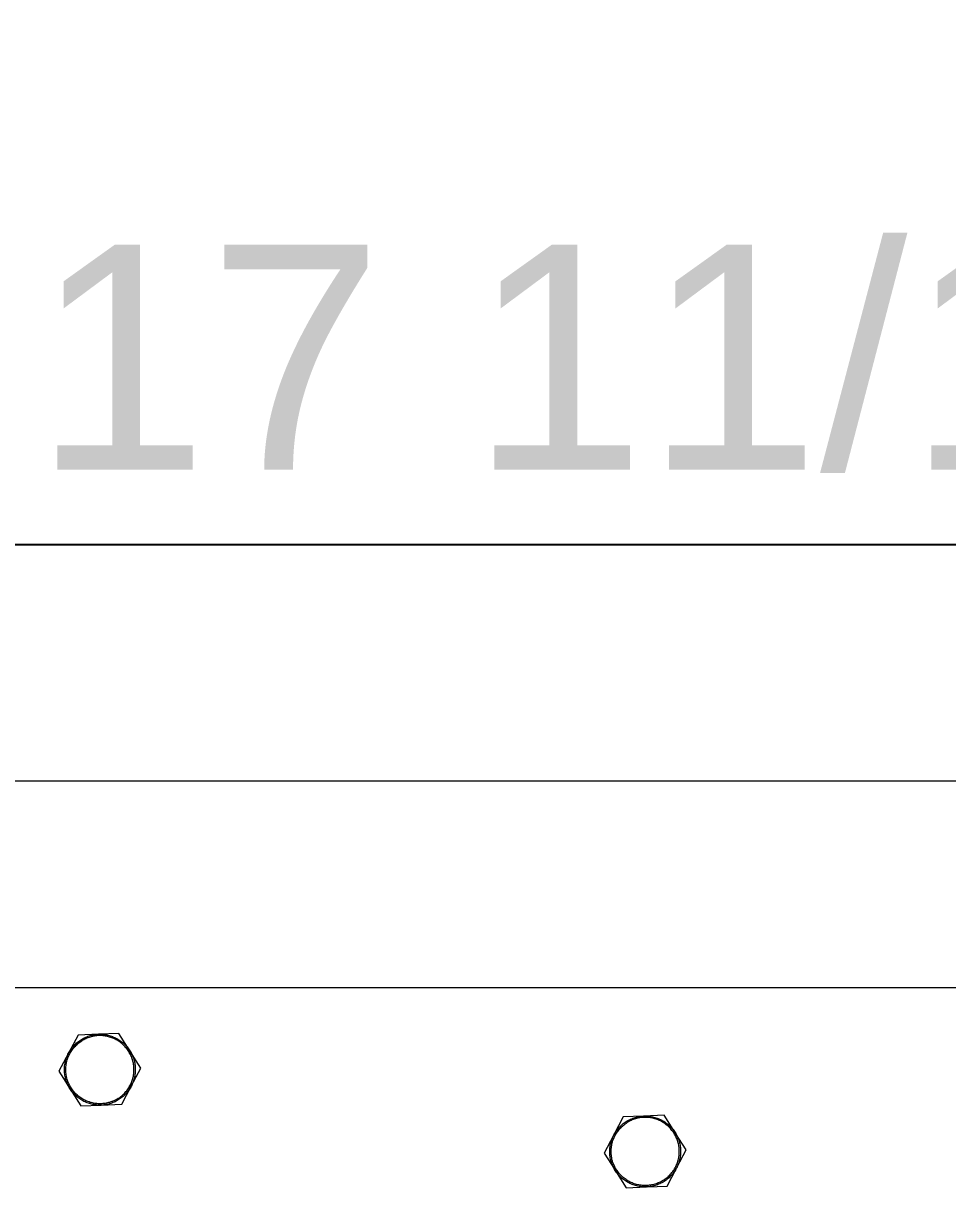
# Model space of a CAD drawing. Header units: inches. Extents: x -2 to 171, y -5 to 121.
# Drawn here: x 137.96 to 144.64, y 112.6 to 121.01 of the extents above; entities that cross this region are included whole.
import ezdxf

# ---------------------------------------------------------------- set-up
doc = ezdxf.new("R2010")
doc.units = ezdxf.units.IN
doc.layers.add('ZANO_R', color=7, linetype='Continuous', lineweight=0)
doc.layers.add('ZANO_W', color=1, linetype='Continuous', lineweight=0)
doc.styles.get("Standard").update_dxf_attribs({"font": 'arial.ttf'})
doc.dimstyles.new('amerykanie', dxfattribs={"dimtxt": 50, "dimasz": 50, "dimexe": 0.5, "dimexo": 0.5, "dimgap": 1, "dimtad": 1, "dimdec": 0, "dimzin": 0, "dimlunit": 5, "dimtxsty": 'Standard', "dimcen": 0.09, "dimclrd": 1, "dimclre": 1, "dimclrt": 1, "dimazin": 0, "dimtfac": 1, "dimtdec": 0, "dimtmove": 0, "dimatfit": 3, "dimfxl": 1, "dimtzin": 0, "dimarcsym": 1})

# ---------------------------------------------------------------- blocks, each defined once
blk = doc.blocks.new('*D368')
at = {"layer": 'ZANO_W', "color": 1, "lineweight": -2}
for p, q in [((133.5939, 115.8399), (133.5939, 117.742)), ((151.3104, 115.8399), (151.3104, 117.742)), ((134.5939, 117.242), (150.3104, 117.242))]:
    blk.add_line(p, q, dxfattribs=at)
at = {"layer": 'ZANO_W', "color": 1}
for points in [[(134.5939, 117.4086), (134.5939, 117.0753), (133.5939, 117.242)], [(150.3104, 117.0753), (150.3104, 117.4086), (151.3104, 117.242)]]:
    blk.add_solid(points, dxfattribs=at)
at = {"layer": 'ZANO_W', "color": 1, "insert": (142.4522, 118.5822), "char_height": 1.625, "attachment_point": 5}
blk.add_mtext('17 11/16', dxfattribs=at)

msp = doc.modelspace()

# ---------------------------------------------------------------- linework, layer by layer
at = {"layer": 'ZANO_R'}
for p, q in [((133.79074, 115.53674), (151.11357, 115.53674)), ((150.91672, 114.04068), (133.98759, 114.04068)), ((138.3573, 113.69993), (138.28859, 113.56913)), ((138.50493, 113.70583), (138.3573, 113.69993)), ((138.37481, 113.66412), (138.38212, 113.66874)), ((138.38212, 113.66874), (138.38958, 113.67311)), ((138.38958, 113.67311), (138.39718, 113.67722)), ((138.39718, 113.67722), (138.40492, 113.68108)), ((138.40567, 113.67049), (138.39821, 113.66663)), ((138.40492, 113.68108), (138.41278, 113.68467)), ((138.41325, 113.6741), (138.40567, 113.67049)), ((138.41278, 113.68467), (138.42076, 113.68799)), ((138.42096, 113.67745), (138.41325, 113.6741)), ((138.42076, 113.68799), (138.42885, 113.69104)), ((138.42878, 113.68053), (138.42096, 113.67745)), ((138.43669, 113.68335), (138.42878, 113.68053)), ((138.42885, 113.69104), (138.43704, 113.69382)), ((138.4447, 113.68589), (138.43669, 113.68335)), ((138.43704, 113.69382), (138.44531, 113.69632)), ((138.45279, 113.68816), (138.4447, 113.68589)), ((138.44531, 113.69632), (138.45367, 113.69854)), ((138.46095, 113.69015), (138.45279, 113.68816)), ((138.45367, 113.69854), (138.46209, 113.70047)), ((138.46918, 113.69186), (138.46095, 113.69015)), ((138.46209, 113.70047), (138.47058, 113.70212)), ((138.47746, 113.69329), (138.46918, 113.69186)), ((138.47058, 113.70212), (138.47911, 113.70348)), ((138.48578, 113.69443), (138.47746, 113.69329)), ((138.47911, 113.70348), (138.48769, 113.70455)), ((138.49414, 113.69529), (138.48578, 113.69443)), ((138.48769, 113.70455), (138.4963, 113.70534)), ((138.50252, 113.69587), (138.49414, 113.69529)), ((138.4963, 113.70534), (138.50493, 113.70583)), ((138.51092, 113.69615), (138.50252, 113.69587)), ((138.65256, 113.71173), (138.50493, 113.70583)), ((138.50493, 113.70583), (138.51357, 113.70603)), ((138.51932, 113.69615), (138.51092, 113.69615)), ((138.51357, 113.70603), (138.52221, 113.70593)), ((138.52772, 113.69587), (138.51932, 113.69615)), ((138.52221, 113.70593), (138.53085, 113.70555)), ((138.5361, 113.69529), (138.52772, 113.69587)), ((138.53085, 113.70555), (138.53947, 113.70487)), ((138.54446, 113.69444), (138.5361, 113.69529)), ((138.53947, 113.70487), (138.54806, 113.70391)), ((138.55278, 113.69329), (138.54446, 113.69444)), ((138.54806, 113.70391), (138.55661, 113.70265)), ((138.56106, 113.69187), (138.55278, 113.69329)), ((138.55661, 113.70265), (138.56512, 113.70111)), ((138.56929, 113.69016), (138.56106, 113.69187)), ((138.56512, 113.70111), (138.57356, 113.69927)), ((138.57745, 113.68817), (138.56929, 113.69016)), ((138.57356, 113.69927), (138.58194, 113.69716)), ((138.58555, 113.6859), (138.57745, 113.68817)), ((138.58194, 113.69716), (138.59025, 113.69476)), ((138.59355, 113.68336), (138.58555, 113.6859)), ((138.59025, 113.69476), (138.59847, 113.69209)), ((138.60147, 113.68055), (138.59355, 113.68336)), ((138.59847, 113.69209), (138.60659, 113.68913)), ((138.60929, 113.67747), (138.60147, 113.68055)), ((138.60659, 113.68913), (138.61461, 113.68591)), ((138.61699, 113.67412), (138.60929, 113.67747)), ((138.61461, 113.68591), (138.62252, 113.68242)), ((138.62458, 113.67051), (138.61699, 113.67412)), ((138.62252, 113.68242), (138.6303, 113.67866)), ((138.63204, 113.66665), (138.62458, 113.67051)), ((138.6303, 113.67866), (138.63796, 113.67464)), ((138.63796, 113.67464), (138.64547, 113.67036)), ((138.64547, 113.67036), (138.65283, 113.66583)), ((138.73148, 113.58682), (138.65256, 113.71173)), ((138.29714, 113.58415), (138.30179, 113.59144)), ((138.30179, 113.59144), (138.30669, 113.59856)), ((138.30669, 113.59856), (138.31182, 113.60552)), ((138.30711, 113.58153), (138.31171, 113.58855)), ((138.31171, 113.58855), (138.31656, 113.59542)), ((138.31182, 113.60552), (138.31719, 113.6123)), ((138.31656, 113.59542), (138.32163, 113.60211)), ((138.31719, 113.6123), (138.32278, 113.61889)), ((138.32163, 113.60211), (138.32694, 113.60863)), ((138.32278, 113.61889), (138.32859, 113.62529)), ((138.32694, 113.60863), (138.33246, 113.61496)), ((138.32859, 113.62529), (138.33461, 113.63149)), ((138.33246, 113.61496), (138.33819, 113.62111)), ((138.33461, 113.63149), (138.34084, 113.63749)), ((138.33819, 113.62111), (138.34413, 113.62705)), ((138.34084, 113.63749), (138.34726, 113.64327)), ((138.34413, 113.62705), (138.35027, 113.63278)), ((138.34726, 113.64327), (138.35388, 113.64883)), ((138.35027, 113.63278), (138.3566, 113.63831)), ((138.35388, 113.64883), (138.36069, 113.65416)), ((138.3566, 113.63831), (138.36312, 113.64361)), ((138.36069, 113.65416), (138.36766, 113.65926)), ((138.36312, 113.64361), (138.36982, 113.64869)), ((138.36766, 113.65926), (138.37481, 113.66412)), ((138.36982, 113.64869), (138.37668, 113.65353)), ((138.37668, 113.65353), (138.3837, 113.65814)), ((138.39088, 113.66251), (138.3837, 113.65814)), ((138.39821, 113.66663), (138.39088, 113.66251)), ((138.63937, 113.66253), (138.63204, 113.66665)), ((138.64655, 113.65817), (138.63937, 113.66253)), ((138.65357, 113.65356), (138.64655, 113.65817)), ((138.65283, 113.66583), (138.66004, 113.66106)), ((138.66044, 113.64871), (138.65357, 113.65356)), ((138.66004, 113.66106), (138.66708, 113.65605)), ((138.66713, 113.64364), (138.66044, 113.64871)), ((138.66708, 113.65605), (138.67395, 113.6508)), ((138.67365, 113.63834), (138.66713, 113.64364)), ((138.67998, 113.63281), (138.67365, 113.63834)), ((138.67395, 113.6508), (138.68064, 113.64532)), ((138.68613, 113.62708), (138.67998, 113.63281)), ((138.68064, 113.64532), (138.68714, 113.63962)), ((138.69207, 113.62114), (138.68613, 113.62708)), ((138.68714, 113.63962), (138.69344, 113.6337)), ((138.6978, 113.615), (138.69207, 113.62114)), ((138.69344, 113.6337), (138.69954, 113.62757)), ((138.70333, 113.60867), (138.6978, 113.615)), ((138.69954, 113.62757), (138.70542, 113.62125)), ((138.70863, 113.60215), (138.70333, 113.60867)), ((138.70542, 113.62125), (138.71109, 113.61472)), ((138.71371, 113.59546), (138.70863, 113.60215)), ((138.71109, 113.61472), (138.71654, 113.60801)), ((138.71855, 113.58859), (138.71371, 113.59546)), ((138.71654, 113.60801), (138.72176, 113.60112)), ((138.72316, 113.58157), (138.71855, 113.58859)), ((138.72176, 113.60112), (138.72674, 113.59405)), ((138.72674, 113.59405), (138.73148, 113.58682)), ((138.8104, 113.46192), (138.73148, 113.58682)), ((138.73148, 113.58682), (138.73597, 113.57944)), ((138.28859, 113.56913), (138.21989, 113.43833)), ((138.26336, 113.49585), (138.26505, 113.50433)), ((138.26505, 113.50433), (138.26702, 113.51274)), ((138.26702, 113.51274), (138.26928, 113.52109)), ((138.26928, 113.52109), (138.27181, 113.52935)), ((138.27181, 113.52935), (138.27463, 113.53752)), ((138.27341, 113.49605), (138.27511, 113.50427)), ((138.27463, 113.53752), (138.27772, 113.5456)), ((138.27511, 113.50427), (138.2771, 113.51244)), ((138.2771, 113.51244), (138.27937, 113.52053)), ((138.27772, 113.5456), (138.28108, 113.55356)), ((138.27937, 113.52053), (138.28191, 113.52853)), ((138.28108, 113.55356), (138.2847, 113.56141)), ((138.28191, 113.52853), (138.28472, 113.53645)), ((138.2847, 113.56141), (138.28859, 113.56913)), ((138.28472, 113.53645), (138.2878, 113.54427)), ((138.2878, 113.54427), (138.29115, 113.55198)), ((138.28859, 113.56913), (138.29274, 113.57671)), ((138.29115, 113.55198), (138.29476, 113.55956)), ((138.29274, 113.57671), (138.29714, 113.58415)), ((138.29476, 113.55956), (138.29862, 113.56702)), ((138.29862, 113.56702), (138.30274, 113.57435)), ((138.30274, 113.57435), (138.30711, 113.58153)), ((138.72753, 113.57439), (138.72316, 113.58157)), ((138.73165, 113.56707), (138.72753, 113.57439)), ((138.73551, 113.55961), (138.73165, 113.56707)), ((138.73912, 113.55202), (138.73551, 113.55961)), ((138.73597, 113.57944), (138.74022, 113.57191)), ((138.74247, 113.54431), (138.73912, 113.55202)), ((138.74022, 113.57191), (138.7442, 113.56424)), ((138.74555, 113.5365), (138.74247, 113.54431)), ((138.7442, 113.56424), (138.74792, 113.55644)), ((138.74837, 113.52858), (138.74555, 113.5365)), ((138.74792, 113.55644), (138.75138, 113.54851)), ((138.75091, 113.52057), (138.74837, 113.52858)), ((138.75318, 113.51248), (138.75091, 113.52057)), ((138.75138, 113.54851), (138.75457, 113.54048)), ((138.75517, 113.50432), (138.75318, 113.51248)), ((138.75457, 113.54048), (138.75749, 113.53234)), ((138.75688, 113.49609), (138.75517, 113.50432)), ((138.75749, 113.53234), (138.76012, 113.52411)), ((138.76012, 113.52411), (138.76248, 113.51579)), ((138.76248, 113.51579), (138.76456, 113.5074)), ((138.76456, 113.5074), (138.76635, 113.49895)), ((138.21989, 113.43833), (138.29881, 113.31343)), ((138.25925, 113.45287), (138.25949, 113.46151)), ((138.25931, 113.44423), (138.25925, 113.45287)), ((138.25965, 113.43559), (138.25931, 113.44423)), ((138.25949, 113.46151), (138.26002, 113.47014)), ((138.26029, 113.42697), (138.25965, 113.43559)), ((138.26002, 113.47014), (138.26085, 113.47875)), ((138.26122, 113.41838), (138.26029, 113.42697)), ((138.26085, 113.47875), (138.26196, 113.48732)), ((138.26243, 113.40982), (138.26122, 113.41838)), ((138.26196, 113.48732), (138.26336, 113.49585)), ((138.26912, 113.4543), (138.2694, 113.4627)), ((138.26912, 113.4459), (138.26912, 113.4543)), ((138.26941, 113.4375), (138.26912, 113.4459)), ((138.2694, 113.4627), (138.26998, 113.47108)), ((138.26998, 113.42912), (138.26941, 113.4375)), ((138.26998, 113.47108), (138.27084, 113.47944)), ((138.27084, 113.42076), (138.26998, 113.42912)), ((138.27084, 113.47944), (138.27198, 113.48777)), ((138.27199, 113.41244), (138.27084, 113.42076)), ((138.27198, 113.48777), (138.27341, 113.49605)), ((138.7417, 113.33112), (138.8104, 113.46192)), ((138.75831, 113.48781), (138.75688, 113.49609)), ((138.75945, 113.47949), (138.75831, 113.48781)), ((138.75831, 113.41249), (138.75946, 113.42081)), ((138.76031, 113.47113), (138.75945, 113.47949)), ((138.75946, 113.42081), (138.76031, 113.42917)), ((138.76088, 113.46275), (138.76031, 113.47113)), ((138.76031, 113.42917), (138.76089, 113.43755)), ((138.76117, 113.45435), (138.76088, 113.46275)), ((138.76089, 113.43755), (138.76117, 113.44595)), ((138.76117, 113.44595), (138.76117, 113.45435)), ((138.76635, 113.49895), (138.76786, 113.49043)), ((138.76786, 113.49043), (138.76907, 113.48188)), ((138.76945, 113.4215), (138.76833, 113.41293)), ((138.76907, 113.48188), (138.77, 113.47328)), ((138.77027, 113.43011), (138.76945, 113.4215)), ((138.77, 113.47328), (138.77064, 113.46466)), ((138.7708, 113.43874), (138.77027, 113.43011)), ((138.77064, 113.46466), (138.77098, 113.45602)), ((138.77104, 113.44738), (138.7708, 113.43874)), ((138.77098, 113.45602), (138.77104, 113.44738)), ((138.26394, 113.40131), (138.26243, 113.40982)), ((138.26573, 113.39285), (138.26394, 113.40131)), ((138.26781, 113.38446), (138.26573, 113.39285)), ((138.27017, 113.37614), (138.26781, 113.38446)), ((138.27281, 113.36791), (138.27017, 113.37614)), ((138.27341, 113.40416), (138.27199, 113.41244)), ((138.27572, 113.35977), (138.27281, 113.36791)), ((138.27512, 113.39593), (138.27341, 113.40416)), ((138.27711, 113.38777), (138.27512, 113.39593)), ((138.27891, 113.35174), (138.27572, 113.35977)), ((138.27938, 113.37968), (138.27711, 113.38777)), ((138.28237, 113.34382), (138.27891, 113.35174)), ((138.28192, 113.37167), (138.27938, 113.37968)), ((138.28474, 113.36376), (138.28192, 113.37167)), ((138.28609, 113.33601), (138.28237, 113.34382)), ((138.28782, 113.35594), (138.28474, 113.36376)), ((138.29008, 113.32834), (138.28609, 113.33601)), ((138.29117, 113.34823), (138.28782, 113.35594)), ((138.29478, 113.34065), (138.29117, 113.34823)), ((138.29865, 113.33319), (138.29478, 113.34065)), ((138.30276, 113.32586), (138.29865, 113.33319)), ((138.72755, 113.3259), (138.73167, 113.33323)), ((138.73167, 113.33323), (138.73553, 113.34069)), ((138.73553, 113.34069), (138.73914, 113.34828)), ((138.73914, 113.34828), (138.74249, 113.35598)), ((138.74559, 113.33884), (138.7417, 113.33112)), ((138.74249, 113.35598), (138.74557, 113.3638)), ((138.74557, 113.3638), (138.74838, 113.37172)), ((138.74922, 113.34669), (138.74559, 113.33884)), ((138.74838, 113.37172), (138.75092, 113.37973)), ((138.75258, 113.35465), (138.74922, 113.34669)), ((138.75092, 113.37973), (138.75319, 113.38782)), ((138.75566, 113.36273), (138.75258, 113.35465)), ((138.75319, 113.38782), (138.75518, 113.39598)), ((138.75518, 113.39598), (138.75689, 113.40421)), ((138.75848, 113.3709), (138.75566, 113.36273)), ((138.75689, 113.40421), (138.75831, 113.41249)), ((138.76102, 113.37916), (138.75848, 113.3709)), ((138.76327, 113.38751), (138.76102, 113.37916)), ((138.76525, 113.39592), (138.76327, 113.38751)), ((138.76693, 113.4044), (138.76525, 113.39592)), ((138.76833, 113.41293), (138.76693, 113.4044)), ((138.29432, 113.32081), (138.29008, 113.32834)), ((138.29881, 113.31343), (138.29432, 113.32081)), ((138.29881, 113.31343), (138.37773, 113.18853)), ((138.30355, 113.3062), (138.29881, 113.31343)), ((138.30713, 113.31868), (138.30276, 113.32586)), ((138.30853, 113.29913), (138.30355, 113.3062)), ((138.31174, 113.31166), (138.30713, 113.31868)), ((138.31375, 113.29224), (138.30853, 113.29913)), ((138.31659, 113.3048), (138.31174, 113.31166)), ((138.3192, 113.28553), (138.31375, 113.29224)), ((138.32166, 113.2981), (138.31659, 113.3048)), ((138.32487, 113.27901), (138.3192, 113.28553)), ((138.32697, 113.29158), (138.32166, 113.2981)), ((138.33076, 113.27268), (138.32487, 113.27901)), ((138.33249, 113.28525), (138.32697, 113.29158)), ((138.33685, 113.26655), (138.33076, 113.27268)), ((138.33822, 113.27911), (138.33249, 113.28525)), ((138.34316, 113.26063), (138.33685, 113.26655)), ((138.34417, 113.27317), (138.33822, 113.27911)), ((138.34965, 113.25493), (138.34316, 113.26063)), ((138.35031, 113.26744), (138.34417, 113.27317)), ((138.35634, 113.24946), (138.34965, 113.25493)), ((138.35664, 113.26192), (138.35031, 113.26744)), ((138.36321, 113.24421), (138.35634, 113.24946)), ((138.36316, 113.25661), (138.35664, 113.26192)), ((138.36985, 113.25154), (138.36316, 113.25661)), ((138.37672, 113.24669), (138.36985, 113.25154)), ((138.65361, 113.24672), (138.66048, 113.25157)), ((138.66048, 113.25157), (138.66717, 113.25664)), ((138.66717, 113.25664), (138.67369, 113.26195)), ((138.67641, 113.25143), (138.66961, 113.24609)), ((138.67299, 113.20032), (138.7417, 113.33112)), ((138.67369, 113.26195), (138.68002, 113.26747)), ((138.68303, 113.25699), (138.67641, 113.25143)), ((138.68002, 113.26747), (138.68616, 113.2732)), ((138.68945, 113.26277), (138.68303, 113.25699)), ((138.68616, 113.2732), (138.6921, 113.27915)), ((138.69568, 113.26876), (138.68945, 113.26277)), ((138.6921, 113.27915), (138.69783, 113.28529)), ((138.70171, 113.27496), (138.69568, 113.26876)), ((138.69783, 113.28529), (138.70336, 113.29162)), ((138.70752, 113.28136), (138.70171, 113.27496)), ((138.70336, 113.29162), (138.70866, 113.29814)), ((138.71311, 113.28795), (138.70752, 113.28136)), ((138.70866, 113.29814), (138.71373, 113.30483)), ((138.71847, 113.29473), (138.71311, 113.28795)), ((138.71373, 113.30483), (138.71858, 113.3117)), ((138.7236, 113.30169), (138.71847, 113.29473)), ((138.71858, 113.3117), (138.72319, 113.31872)), ((138.72319, 113.31872), (138.72755, 113.3259)), ((138.7285, 113.30881), (138.7236, 113.30169)), ((138.73315, 113.3161), (138.7285, 113.30881)), ((138.73755, 113.32354), (138.73315, 113.3161)), ((138.7417, 113.33112), (138.73755, 113.32354)), ((138.37025, 113.23919), (138.36321, 113.24421)), ((138.37746, 113.23442), (138.37025, 113.23919)), ((138.38374, 113.24209), (138.37672, 113.24669)), ((138.38482, 113.22989), (138.37746, 113.23442)), ((138.37773, 113.18853), (138.52536, 113.19442)), ((138.39092, 113.23772), (138.38374, 113.24209)), ((138.39233, 113.22562), (138.38482, 113.22989)), ((138.39825, 113.2336), (138.39092, 113.23772)), ((138.39999, 113.2216), (138.39233, 113.22562)), ((138.40571, 113.22974), (138.39825, 113.2336)), ((138.40777, 113.21784), (138.39999, 113.2216)), ((138.4133, 113.22613), (138.40571, 113.22974)), ((138.41568, 113.21434), (138.40777, 113.21784)), ((138.421, 113.22278), (138.4133, 113.22613)), ((138.4237, 113.21112), (138.41568, 113.21434)), ((138.42882, 113.2197), (138.421, 113.22278)), ((138.43182, 113.20817), (138.4237, 113.21112)), ((138.43674, 113.21689), (138.42882, 113.2197)), ((138.44004, 113.20549), (138.43182, 113.20817)), ((138.44475, 113.21435), (138.43674, 113.21689)), ((138.44835, 113.20309), (138.44004, 113.20549)), ((138.45284, 113.21208), (138.44475, 113.21435)), ((138.45673, 113.20098), (138.44835, 113.20309)), ((138.461, 113.21009), (138.45284, 113.21208)), ((138.46518, 113.19915), (138.45673, 113.20098)), ((138.46923, 113.20839), (138.461, 113.21009)), ((138.47368, 113.1976), (138.46518, 113.19915)), ((138.47751, 113.20696), (138.46923, 113.20839)), ((138.48223, 113.19635), (138.47368, 113.1976)), ((138.48583, 113.20582), (138.47751, 113.20696)), ((138.49082, 113.19538), (138.48223, 113.19635)), ((138.49419, 113.20496), (138.48583, 113.20582)), ((138.49944, 113.1947), (138.49082, 113.19538)), ((138.50257, 113.20438), (138.49419, 113.20496)), ((138.50808, 113.19432), (138.49944, 113.1947)), ((138.51097, 113.2041), (138.50257, 113.20438)), ((138.51672, 113.19423), (138.50808, 113.19432)), ((138.51937, 113.2041), (138.51097, 113.2041)), ((138.52536, 113.19442), (138.51672, 113.19423)), ((138.52777, 113.20439), (138.51937, 113.2041)), ((138.52536, 113.19442), (138.67299, 113.20032)), ((138.53399, 113.19492), (138.52536, 113.19442)), ((138.53615, 113.20496), (138.52777, 113.20439)), ((138.5426, 113.1957), (138.53399, 113.19492)), ((138.54451, 113.20582), (138.53615, 113.20496)), ((138.55118, 113.19677), (138.5426, 113.1957)), ((138.55283, 113.20697), (138.54451, 113.20582)), ((138.55972, 113.19813), (138.55118, 113.19677)), ((138.56111, 113.20839), (138.55283, 113.20697)), ((138.5682, 113.19978), (138.55972, 113.19813)), ((138.56934, 113.2101), (138.56111, 113.20839)), ((138.57663, 113.20172), (138.5682, 113.19978)), ((138.5775, 113.21209), (138.56934, 113.2101)), ((138.58498, 113.20393), (138.57663, 113.20172)), ((138.58559, 113.21436), (138.5775, 113.21209)), ((138.59326, 113.20643), (138.58498, 113.20393)), ((138.5936, 113.2169), (138.58559, 113.21436)), ((138.60144, 113.20921), (138.59326, 113.20643)), ((138.60152, 113.21972), (138.5936, 113.2169)), ((138.60953, 113.21226), (138.60144, 113.20921)), ((138.60933, 113.2228), (138.60152, 113.21972)), ((138.61704, 113.22615), (138.60933, 113.2228)), ((138.61751, 113.21559), (138.60953, 113.21226)), ((138.62463, 113.22976), (138.61704, 113.22615)), ((138.62537, 113.21918), (138.61751, 113.21559)), ((138.63209, 113.23363), (138.62463, 113.22976)), ((138.63311, 113.22303), (138.62537, 113.21918)), ((138.63941, 113.23774), (138.63209, 113.23363)), ((138.64071, 113.22714), (138.63311, 113.22303)), ((138.64659, 113.24211), (138.63941, 113.23774)), ((138.64817, 113.23151), (138.64071, 113.22714)), ((138.64659, 113.24211), (138.65361, 113.24672)), ((138.65548, 113.23613), (138.64817, 113.23151)), ((138.66263, 113.24099), (138.65548, 113.23613)), ((138.66961, 113.24609), (138.66263, 113.24099)), ((142.29431, 113.10938), (142.22625, 112.97982)), ((142.43908, 113.11516), (142.29431, 113.10938)), ((142.31546, 113.07591), (142.32309, 113.08055)), ((142.32309, 113.08055), (142.33088, 113.08492)), ((142.33088, 113.08492), (142.33882, 113.08901)), ((142.34267, 113.07994), (142.33522, 113.07607)), ((142.33882, 113.08901), (142.34689, 113.09283)), ((142.35026, 113.08355), (142.34267, 113.07994)), ((142.34689, 113.09283), (142.3551, 113.09636)), ((142.35797, 113.0869), (142.35026, 113.08355)), ((142.3551, 113.09636), (142.36342, 113.0996)), ((142.36578, 113.08998), (142.35797, 113.0869)), ((142.36342, 113.0996), (142.37185, 113.10255)), ((142.3737, 113.0928), (142.36578, 113.08998)), ((142.37185, 113.10255), (142.38038, 113.10521)), ((142.38171, 113.09534), (142.3737, 113.0928)), ((142.38038, 113.10521), (142.389, 113.10756)), ((142.3898, 113.09761), (142.38171, 113.09534)), ((142.389, 113.10756), (142.39769, 113.10962)), ((142.39796, 113.0996), (142.3898, 113.09761)), ((142.39769, 113.10962), (142.40645, 113.11137)), ((142.40619, 113.10131), (142.39796, 113.0996)), ((142.41447, 113.10273), (142.40619, 113.10131)), ((142.40645, 113.11137), (142.41527, 113.11281)), ((142.42279, 113.10388), (142.41447, 113.10273)), ((142.41527, 113.11281), (142.42413, 113.11394)), ((142.43115, 113.10474), (142.42279, 113.10388)), ((142.42413, 113.11394), (142.43302, 113.11476)), ((142.43953, 113.10531), (142.43115, 113.10474)), ((142.43302, 113.11476), (142.44194, 113.11528)), ((142.44793, 113.1056), (142.43953, 113.10531)), ((142.44194, 113.11528), (142.45087, 113.11548)), ((142.58957, 113.12117), (142.44334, 113.11533)), ((142.45633, 113.1056), (142.44793, 113.1056)), ((142.45087, 113.11548), (142.4598, 113.11537)), ((142.46473, 113.10532), (142.45633, 113.1056)), ((142.4598, 113.11537), (142.46872, 113.11494)), ((142.47311, 113.10474), (142.46473, 113.10532)), ((142.46872, 113.11494), (142.47762, 113.11421)), ((142.48147, 113.10389), (142.47311, 113.10474)), ((142.47762, 113.11421), (142.48649, 113.11317)), ((142.48979, 113.10274), (142.48147, 113.10389)), ((142.48649, 113.11317), (142.49532, 113.11181)), ((142.49807, 113.10132), (142.48979, 113.10274)), ((142.49532, 113.11181), (142.5041, 113.11015)), ((142.5063, 113.09961), (142.49807, 113.10132)), ((142.5041, 113.11015), (142.51281, 113.10819)), ((142.51446, 113.09762), (142.5063, 113.09961)), ((142.51281, 113.10819), (142.52145, 113.10592)), ((142.52255, 113.09535), (142.51446, 113.09762)), ((142.52145, 113.10592), (142.53001, 113.10335)), ((142.53056, 113.09281), (142.52255, 113.09535)), ((142.53001, 113.10335), (142.53847, 113.10048)), ((142.53848, 113.09), (142.53056, 113.09281)), ((142.53847, 113.10048), (142.54682, 113.09733)), ((142.5463, 113.08692), (142.53848, 113.09)), ((142.554, 113.08357), (142.5463, 113.08692)), ((142.54682, 113.09733), (142.55506, 113.09388)), ((142.56159, 113.07996), (142.554, 113.08357)), ((142.55506, 113.09388), (142.56318, 113.09014)), ((142.56905, 113.0761), (142.56159, 113.07996)), ((142.56318, 113.09014), (142.57116, 113.08613)), ((142.57116, 113.08613), (142.57899, 113.08184)), ((142.57899, 113.08184), (142.58667, 113.07727)), ((142.66696, 112.99869), (142.58957, 113.12117)), ((142.23446, 112.99409), (142.23928, 113.00161)), ((142.23928, 113.00161), (142.24437, 113.00895)), ((142.24411, 112.99098), (142.24872, 112.998)), ((142.24437, 113.00895), (142.24971, 113.01611)), ((142.24872, 112.998), (142.25357, 113.00487)), ((142.24971, 113.01611), (142.25529, 113.02308)), ((142.25357, 113.00487), (142.25864, 113.01156)), ((142.25529, 113.02308), (142.26112, 113.02985)), ((142.25864, 113.01156), (142.26394, 113.01808)), ((142.26112, 113.02985), (142.26718, 113.03641)), ((142.26394, 113.01808), (142.26947, 113.02441)), ((142.26718, 113.03641), (142.27346, 113.04276)), ((142.26947, 113.02441), (142.2752, 113.03055)), ((142.27346, 113.04276), (142.27997, 113.04889)), ((142.2752, 113.03055), (142.28114, 113.0365)), ((142.27997, 113.04889), (142.28668, 113.05478)), ((142.28114, 113.0365), (142.28728, 113.04223)), ((142.28668, 113.05478), (142.29359, 113.06044)), ((142.28728, 113.04223), (142.29361, 113.04775)), ((142.29359, 113.06044), (142.3007, 113.06585)), ((142.29361, 113.04775), (142.30013, 113.05306)), ((142.30013, 113.05306), (142.30682, 113.05813)), ((142.3007, 113.06585), (142.30799, 113.07101)), ((142.30682, 113.05813), (142.31369, 113.06298)), ((142.30799, 113.07101), (142.31546, 113.07591)), ((142.31369, 113.06298), (142.32071, 113.06759)), ((142.32789, 113.07196), (142.32071, 113.06759)), ((142.33522, 113.07607), (142.32789, 113.07196)), ((142.57638, 113.07198), (142.56905, 113.0761)), ((142.58356, 113.06761), (142.57638, 113.07198)), ((142.59058, 113.06301), (142.58356, 113.06761)), ((142.58667, 113.07727), (142.59419, 113.07245)), ((142.59745, 113.05816), (142.59058, 113.06301)), ((142.59419, 113.07245), (142.60153, 113.06736)), ((142.60414, 113.05309), (142.59745, 113.05816)), ((142.60153, 113.06736), (142.60869, 113.06202)), ((142.61066, 113.04778), (142.60414, 113.05309)), ((142.60869, 113.06202), (142.61566, 113.05643)), ((142.61699, 113.04226), (142.61066, 113.04778)), ((142.61566, 113.05643), (142.62243, 113.05061)), ((142.62313, 113.03653), (142.61699, 113.04226)), ((142.62243, 113.05061), (142.62899, 113.04455)), ((142.62908, 113.03059), (142.62313, 113.03653)), ((142.62899, 113.04455), (142.63534, 113.03827)), ((142.63481, 113.02445), (142.62908, 113.03059)), ((142.64033, 113.01812), (142.63481, 113.02445)), ((142.63534, 113.03827), (142.64147, 113.03176)), ((142.64564, 113.0116), (142.64033, 113.01812)), ((142.64147, 113.03176), (142.64736, 113.02505)), ((142.65071, 113.0049), (142.64564, 113.0116)), ((142.64736, 113.02505), (142.65302, 113.01814)), ((142.65556, 112.99804), (142.65071, 113.0049)), ((142.65302, 113.01814), (142.65843, 113.01103)), ((142.66017, 112.99102), (142.65556, 112.99804)), ((142.65843, 113.01103), (142.66359, 113.00374)), ((142.66359, 113.00374), (142.66849, 112.99627)), ((142.66849, 112.99627), (142.67313, 112.98864)), ((142.22427, 112.97605), (142.1569, 112.84778)), ((142.20158, 112.91152), (142.20354, 112.92023)), ((142.20354, 112.92023), (142.20581, 112.92887)), ((142.20581, 112.92887), (142.20838, 112.93743)), ((142.20838, 112.93743), (142.21124, 112.94589)), ((142.21041, 112.90549), (142.21212, 112.91372)), ((142.21124, 112.94589), (142.2144, 112.95424)), ((142.21212, 112.91372), (142.21411, 112.92188)), ((142.21411, 112.92188), (142.21638, 112.92997)), ((142.2144, 112.95424), (142.21785, 112.96248)), ((142.21638, 112.92997), (142.21892, 112.93798)), ((142.21785, 112.96248), (142.22159, 112.9706)), ((142.21892, 112.93798), (142.22173, 112.9459)), ((142.22159, 112.9706), (142.2256, 112.97858)), ((142.22173, 112.9459), (142.22481, 112.95372)), ((142.22481, 112.95372), (142.22816, 112.96142)), ((142.2256, 112.97858), (142.22989, 112.98641)), ((142.22816, 112.96142), (142.23177, 112.96901)), ((142.22989, 112.98641), (142.23446, 112.99409)), ((142.23177, 112.96901), (142.23563, 112.97647)), ((142.23563, 112.97647), (142.23975, 112.9838)), ((142.23975, 112.9838), (142.24411, 112.99098)), ((142.66454, 112.98384), (142.66017, 112.99102)), ((142.66865, 112.97651), (142.66454, 112.98384)), ((142.67252, 112.96905), (142.66865, 112.97651)), ((142.74741, 112.87137), (142.66924, 112.99509)), ((142.67613, 112.96147), (142.67252, 112.96905)), ((142.67313, 112.98864), (142.6775, 112.98085)), ((142.67948, 112.95376), (142.67613, 112.96147)), ((142.6775, 112.98085), (142.68159, 112.97291)), ((142.68256, 112.94594), (142.67948, 112.95376)), ((142.68159, 112.97291), (142.68541, 112.96484)), ((142.68538, 112.93803), (142.68256, 112.94594)), ((142.68792, 112.93002), (142.68538, 112.93803)), ((142.68541, 112.96484), (142.68894, 112.95663)), ((142.69019, 112.92193), (142.68792, 112.93002)), ((142.68894, 112.95663), (142.69218, 112.94831)), ((142.69218, 112.91377), (142.69019, 112.92193)), ((142.69218, 112.94831), (142.69513, 112.93988)), ((142.69389, 112.90554), (142.69218, 112.91377)), ((142.69513, 112.93988), (142.69779, 112.93135)), ((142.69779, 112.93135), (142.70014, 112.92273)), ((142.70014, 112.92273), (142.7022, 112.91404)), ((142.7022, 112.91404), (142.70395, 112.90528)), ((142.1569, 112.84778), (142.23507, 112.72406)), ((142.19625, 112.85829), (142.19636, 112.86722)), ((142.19645, 112.84936), (142.19625, 112.85829)), ((142.19636, 112.86722), (142.19679, 112.87614)), ((142.19697, 112.84044), (142.19645, 112.84936)), ((142.19679, 112.87614), (142.19752, 112.88504)), ((142.19779, 112.83155), (142.19697, 112.84044)), ((142.19752, 112.88504), (142.19856, 112.89391)), ((142.19892, 112.82269), (142.19779, 112.83155)), ((142.19856, 112.89391), (142.19992, 112.90274)), ((142.19992, 112.90274), (142.20158, 112.91152)), ((142.20613, 112.86375), (142.20641, 112.87215)), ((142.20613, 112.85535), (142.20613, 112.86375)), ((142.20642, 112.84695), (142.20613, 112.85535)), ((142.20641, 112.87215), (142.20699, 112.88053)), ((142.20699, 112.83857), (142.20642, 112.84695)), ((142.20699, 112.88053), (142.20784, 112.88889)), ((142.20785, 112.83021), (142.20699, 112.83857)), ((142.20784, 112.88889), (142.20899, 112.89721)), ((142.20899, 112.82189), (142.20785, 112.83021)), ((142.20899, 112.89721), (142.21041, 112.90549)), ((142.68004, 112.7431), (142.74741, 112.87137)), ((142.69531, 112.89726), (142.69389, 112.90554)), ((142.69646, 112.88894), (142.69531, 112.89726)), ((142.69532, 112.82194), (142.69647, 112.83026)), ((142.69732, 112.88058), (142.69646, 112.88894)), ((142.69647, 112.83026), (142.69732, 112.83862)), ((142.69789, 112.8722), (142.69732, 112.88058)), ((142.69732, 112.83862), (142.6979, 112.847)), ((142.69818, 112.8638), (142.69789, 112.8722)), ((142.6979, 112.847), (142.69818, 112.8554)), ((142.69818, 112.8554), (142.69818, 112.8638)), ((142.70395, 112.90528), (142.70539, 112.89646)), ((142.70539, 112.89646), (142.70652, 112.8876)), ((142.70679, 112.83411), (142.70575, 112.82523)), ((142.70652, 112.8876), (142.70734, 112.87871)), ((142.70752, 112.84301), (142.70679, 112.83411)), ((142.70734, 112.87871), (142.70786, 112.86979)), ((142.70795, 112.85193), (142.70752, 112.84301)), ((142.70786, 112.86979), (142.70806, 112.86086)), ((142.70806, 112.86086), (142.70795, 112.85193)), ((142.20036, 112.81387), (142.19892, 112.82269)), ((142.20211, 112.80511), (142.20036, 112.81387)), ((142.20416, 112.79642), (142.20211, 112.80511)), ((142.20652, 112.7878), (142.20416, 112.79642)), ((142.20917, 112.77927), (142.20652, 112.7878)), ((142.21042, 112.81361), (142.20899, 112.82189)), ((142.21213, 112.77084), (142.20917, 112.77927)), ((142.21213, 112.80538), (142.21042, 112.81361)), ((142.21412, 112.79722), (142.21213, 112.80538)), ((142.21537, 112.76252), (142.21213, 112.77084)), ((142.21639, 112.78913), (142.21412, 112.79722)), ((142.2189, 112.75431), (142.21537, 112.76252)), ((142.21893, 112.78112), (142.21639, 112.78913)), ((142.22272, 112.74624), (142.2189, 112.75431)), ((142.22175, 112.7732), (142.21893, 112.78112)), ((142.22483, 112.76539), (142.22175, 112.7732)), ((142.22681, 112.7383), (142.22272, 112.74624)), ((142.22818, 112.75768), (142.22483, 112.76539)), ((142.23179, 112.75009), (142.22818, 112.75768)), ((142.23565, 112.74264), (142.23179, 112.75009)), ((142.66868, 112.74268), (142.67254, 112.75014)), ((142.67254, 112.75014), (142.67615, 112.75773)), ((142.67615, 112.75773), (142.6795, 112.76543)), ((142.68272, 112.74855), (142.67871, 112.74057)), ((142.6795, 112.76543), (142.68258, 112.77325)), ((142.68258, 112.77325), (142.68539, 112.78117)), ((142.68646, 112.75667), (142.68272, 112.74855)), ((142.68539, 112.78117), (142.68793, 112.78917)), ((142.68991, 112.76491), (142.68646, 112.75667)), ((142.68793, 112.78917), (142.6902, 112.79727)), ((142.69306, 112.77326), (142.68991, 112.76491)), ((142.6902, 112.79727), (142.69219, 112.80543)), ((142.69219, 112.80543), (142.6939, 112.81366)), ((142.69593, 112.78172), (142.69306, 112.77326)), ((142.6939, 112.81366), (142.69532, 112.82194)), ((142.6985, 112.79028), (142.69593, 112.78172)), ((142.70077, 112.79891), (142.6985, 112.79028)), ((142.70273, 112.80763), (142.70077, 112.79891)), ((142.70439, 112.81641), (142.70273, 112.80763)), ((142.70575, 112.82523), (142.70439, 112.81641)), ((142.23118, 112.73051), (142.22681, 112.7383)), ((142.23582, 112.72288), (142.23118, 112.73051)), ((142.23977, 112.73531), (142.23565, 112.74264)), ((142.24072, 112.71541), (142.23582, 112.72288)), ((142.23734, 112.72046), (142.31474, 112.59797)), ((142.24414, 112.72813), (142.23977, 112.73531)), ((142.24588, 112.70812), (142.24072, 112.71541)), ((142.24875, 112.72111), (142.24414, 112.72813)), ((142.25129, 112.70101), (142.24588, 112.70812)), ((142.25359, 112.71424), (142.24875, 112.72111)), ((142.25695, 112.6941), (142.25129, 112.70101)), ((142.25867, 112.70755), (142.25359, 112.71424)), ((142.26284, 112.68739), (142.25695, 112.6941)), ((142.26398, 112.70103), (142.25867, 112.70755)), ((142.26897, 112.68088), (142.26284, 112.68739)), ((142.2695, 112.6947), (142.26398, 112.70103)), ((142.27532, 112.6746), (142.26897, 112.68088)), ((142.27523, 112.68856), (142.2695, 112.6947)), ((142.28117, 112.68262), (142.27523, 112.68856)), ((142.28188, 112.66854), (142.27532, 112.6746)), ((142.28732, 112.67689), (142.28117, 112.68262)), ((142.28865, 112.66271), (142.28188, 112.66854)), ((142.29365, 112.67136), (142.28732, 112.67689)), ((142.29562, 112.65713), (142.28865, 112.66271)), ((142.30017, 112.66606), (142.29365, 112.67136)), ((142.30686, 112.66099), (142.30017, 112.66606)), ((142.31373, 112.65614), (142.30686, 112.66099)), ((142.59062, 112.65617), (142.59748, 112.66101)), ((142.59748, 112.66101), (142.60418, 112.66609)), ((142.60418, 112.66609), (142.6107, 112.6714)), ((142.61, 112.60977), (142.67805, 112.73933)), ((142.6107, 112.6714), (142.61703, 112.67692)), ((142.61763, 112.66437), (142.61072, 112.65871)), ((142.61703, 112.67692), (142.62317, 112.68265)), ((142.62434, 112.67026), (142.61763, 112.66437)), ((142.62317, 112.68265), (142.62911, 112.68859)), ((142.63085, 112.67639), (142.62434, 112.67026)), ((142.62911, 112.68859), (142.63484, 112.69474)), ((142.63713, 112.68274), (142.63085, 112.67639)), ((142.63484, 112.69474), (142.64036, 112.70107)), ((142.64319, 112.6893), (142.63713, 112.68274)), ((142.64036, 112.70107), (142.64567, 112.70759)), ((142.64901, 112.69607), (142.64319, 112.6893)), ((142.64567, 112.70759), (142.65074, 112.71428)), ((142.6546, 112.70304), (142.64901, 112.69607)), ((142.65074, 112.71428), (142.65559, 112.72115)), ((142.65994, 112.7102), (142.6546, 112.70304)), ((142.65559, 112.72115), (142.66019, 112.72817)), ((142.66503, 112.71754), (142.65994, 112.7102)), ((142.66019, 112.72817), (142.66456, 112.73535)), ((142.66456, 112.73535), (142.66868, 112.74268)), ((142.66985, 112.72506), (142.66503, 112.71754)), ((142.67442, 112.73274), (142.66985, 112.72506)), ((142.67871, 112.74057), (142.67442, 112.73274)), ((142.30278, 112.65179), (142.29562, 112.65713)), ((142.31012, 112.6467), (142.30278, 112.65179)), ((142.31764, 112.64188), (142.31012, 112.6467)), ((142.32075, 112.65153), (142.31373, 112.65614)), ((142.31474, 112.59797), (142.46097, 112.60382)), ((142.32532, 112.63731), (142.31764, 112.64188)), ((142.32793, 112.64717), (142.32075, 112.65153)), ((142.33315, 112.63302), (142.32532, 112.63731)), ((142.33526, 112.64305), (142.32793, 112.64717)), ((142.34113, 112.62901), (142.33315, 112.63302)), ((142.34272, 112.63919), (142.33526, 112.64305)), ((142.34925, 112.62527), (142.34113, 112.62901)), ((142.35031, 112.63558), (142.34272, 112.63919)), ((142.35749, 112.62182), (142.34925, 112.62527)), ((142.35801, 112.63223), (142.35031, 112.63558)), ((142.36584, 112.61866), (142.35749, 112.62182)), ((142.36583, 112.62915), (142.35801, 112.63223)), ((142.37375, 112.62634), (142.36583, 112.62915)), ((142.3743, 112.6158), (142.36584, 112.61866)), ((142.38175, 112.6238), (142.37375, 112.62634)), ((142.38286, 112.61323), (142.3743, 112.6158)), ((142.38985, 112.62153), (142.38175, 112.6238)), ((142.39149, 112.61096), (142.38286, 112.61323)), ((142.39801, 112.61954), (142.38985, 112.62153)), ((142.40021, 112.609), (142.39149, 112.61096)), ((142.40624, 112.61783), (142.39801, 112.61954)), ((142.40898, 112.60734), (142.40021, 112.609)), ((142.41452, 112.61641), (142.40624, 112.61783)), ((142.41781, 112.60598), (142.40898, 112.60734)), ((142.42284, 112.61526), (142.41452, 112.61641)), ((142.42669, 112.60494), (142.41781, 112.60598)), ((142.4312, 112.61441), (142.42284, 112.61526)), ((142.43559, 112.60421), (142.42669, 112.60494)), ((142.43958, 112.61383), (142.4312, 112.61441)), ((142.44451, 112.60378), (142.43559, 112.60421)), ((142.44798, 112.61355), (142.43958, 112.61383)), ((142.45344, 112.60367), (142.44451, 112.60378)), ((142.45638, 112.61355), (142.44798, 112.61355)), ((142.46237, 112.60387), (142.45344, 112.60367)), ((142.46478, 112.61384), (142.45638, 112.61355)), ((142.47129, 112.60439), (142.46237, 112.60387)), ((142.47316, 112.61441), (142.46478, 112.61384)), ((142.46523, 112.60399), (142.61, 112.60977)), ((142.48018, 112.60521), (142.47129, 112.60439)), ((142.48152, 112.61527), (142.47316, 112.61441)), ((142.48904, 112.60634), (142.48018, 112.60521)), ((142.48984, 112.61641), (142.48152, 112.61527)), ((142.49786, 112.60778), (142.48904, 112.60634)), ((142.49812, 112.61784), (142.48984, 112.61641)), ((142.50662, 112.60953), (142.49786, 112.60778)), ((142.50635, 112.61955), (142.49812, 112.61784)), ((142.51451, 112.62154), (142.50635, 112.61955)), ((142.51531, 112.61159), (142.50662, 112.60953)), ((142.5226, 112.62381), (142.51451, 112.62154)), ((142.52393, 112.61394), (142.51531, 112.61159)), ((142.53061, 112.62635), (142.5226, 112.62381)), ((142.53246, 112.61659), (142.52393, 112.61394)), ((142.53852, 112.62917), (142.53061, 112.62635)), ((142.54089, 112.61955), (142.53246, 112.61659)), ((142.54634, 112.63225), (142.53852, 112.62917)), ((142.54921, 112.62279), (142.54089, 112.61955)), ((142.55405, 112.6356), (142.54634, 112.63225)), ((142.55742, 112.62632), (142.54921, 112.62279)), ((142.56163, 112.63921), (142.55405, 112.6356)), ((142.56549, 112.63014), (142.55742, 112.62632)), ((142.56909, 112.64307), (142.56163, 112.63921)), ((142.57343, 112.63423), (142.56549, 112.63014)), ((142.57642, 112.64719), (142.56909, 112.64307)), ((142.58122, 112.6386), (142.57343, 112.63423)), ((142.5836, 112.65156), (142.57642, 112.64719)), ((142.58885, 112.64324), (142.58122, 112.6386)), ((142.5836, 112.65156), (142.59062, 112.65617)), ((142.59632, 112.64814), (142.58885, 112.64324)), ((142.60361, 112.6533), (142.59632, 112.64814)), ((142.61072, 112.65871), (142.60361, 112.6533))]:
    msp.add_line(p, q, dxfattribs=at)

# ---------------------------------------------------------------- dimensions: what is measured, and where the dimension line sits
at = {"layer": 'ZANO_W'}
dim = msp.add_linear_dim(base=(151.31042, 117.24197), p1=(133.59388, 115.33989), p2=(151.31042, 115.33989), dimstyle='amerykanie', override={"dimtxt": 1.625, "dimasz": 1, "dimgap": 0.5, "dimdec": 4, "dimaunit": 1, "dimadec": 1, "dimtdec": 4, "dimtmove": 1, "dimfrac": 2}, dxfattribs=at)
dim.commit()
dim.dimension.update_dxf_attribs({"geometry": '*D368', "text_midpoint": (142.45215, 118.58218)})

doc.saveas('drawing.dxf')
